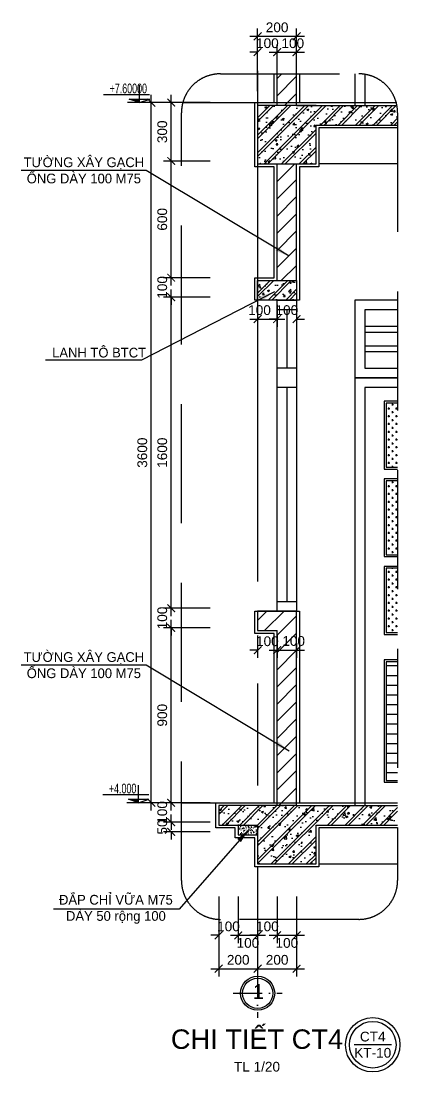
# Model space of a CAD drawing. Header units: inches. Extents: x 452443 to 881249, y 975131 to 1198310.
# Drawn here: x 710625 to 712572, y 1059712 to 1065117 of the extents above; entities that cross this region are included whole.
import ezdxf
from ezdxf.enums import TextEntityAlignment as Align

# ---------------------------------------------------------------- set-up
doc = ezdxf.new("R2010")
doc.units = ezdxf.units.IN
doc.header["$LTSCALE"] = 3.5
doc.header["$MEASUREMENT"] = 0
for name, pattern in [('ACAD_ISO10W100', [18, 12, -3, 0, -3]), ('CENTER', [2, 1.25, -0.25, 0.25, -0.25]), ('HIDDEN', [0.375, 0.25, -0.125])]:
    doc.linetypes.add(name, pattern=pattern)
for name, color, linetype in [('CUA', 4, 'Continuous'), ('DOOR-84', 84, 'Continuous'), ('GHICHU', 40, 'Continuous'), ('HA', 8, 'Continuous'), ('hatch', 4, 'Continuous'), ('Mui ten', 9, 'Continuous'), ('Netcat', 5, 'Continuous'), ('Netthay_126', 126, 'Continuous'), ('NOI THAT', 42, 'Continuous'), ('phong', 2, 'Continuous'), ('text', 3, 'Continuous'), ('thuocdo', 3, 'Continuous'), ('Truc', 252, 'Continuous'), ('VISIONABLE-LINE126', 126, 'Continuous')]:
    doc.layers.add(name, color=color, linetype=linetype)
doc.styles.add('chu 1', font='VHELVEN0.TTF')
doc.styles.add('KICHTHUOC', font='VHELVCN0.TTF')
doc.styles.get("Standard").update_dxf_attribs({"font": 'times.ttf'})
doc.styles.add('STYLE5', font='VAVON_.TTF')
doc.dimstyles.new('MUITEN', dxfattribs={"dimtxt": 250, "dimasz": 150, "dimexe": 1.25, "dimexo": 1.5, "dimgap": 1.5, "dimtad": 1, "dimdec": 0, "dimlfac": 2, "dimrnd": 1.38778e-17, "dimtxsty": 'Standard', "dimcen": 1, "dimclrd": 8, "dimclre": 8, "dimclrt": 7, "dimaunit": 1, "dimazin": 0, "dimtfac": 1, "dimtdec": 0, "dimtmove": 0, "dimatfit": 3, "dimfxl": 1, "dimarcsym": 0})
doc.dimstyles.new('TL20...', dxfattribs={"dimscale": 20, "dimtxt": 2.5, "dimasz": 2, "dimexe": 2, "dimexo": 2, "dimgap": 1, "dimtad": 1, "dimdec": 0, "dimzin": 0, "dimdsep": 46, "dimtxsty": 'chu 1', "dimblk": 'ARCHTICK', "dimcen": 2, "dimdle": 2, "dimclrd": 256, "dimclre": 256, "dimclrt": 256, "dimadec": 1, "dimazin": 0, "dimtfac": 1, "dimtdec": 0, "dimtix": 1, "dimtofl": 0, "dimtmove": 0, "dimatfit": 3, "dimldrblk": 'ARCHTICK', "dimfxl": 10, "dimfxlon": 1, "dimtolj": 1, "dimtzin": 0, "dimlwd": -1, "dimarcsym": 0})

# ---------------------------------------------------------------- blocks, each defined once
blk = doc.blocks.new('CD')
at = {"ltscale": 50}
blk.add_hatch(color=256, dxfattribs=at).paths.add_polyline_path([(0, 69), (0, 0), (197, 69)])
for p, q in [((0, 0), (0, 335)), ((-227, 0), (227, 0)), ((0, 0), (-197, 69)), ((197, 69), (-197, 69)), ((-196, 152), (688, 152)), ((0, 0), (197, 69))]:
    blk.add_line(p, q, dxfattribs=at)
at = {"layer": 'text', "style": 'KICHTHUOC', "width": 0.8}
blk.add_attdef('%%P0.000', (17, 179), '', height=150, dxfattribs=at)
blk = doc.blocks.new('truc tron')
at = {"layer": 'DOOR-84', "linetype": 'ACAD_ISO10W100', "ltscale": 20}
for p, q in [((0, -710), (0, 710)), ((710, 0), (-710, 0))]:
    blk.add_line(p, q, dxfattribs=at)
at = {"layer": 'DOOR-84', "linetype": 'Continuous'}
blk.add_circle((0, 0), 492, dxfattribs=at)
at = {"layer": 'NOI THAT', "linetype": 'Continuous'}
blk.add_circle((0, 0), 437, dxfattribs=at)
blk = doc.blocks.new('_ArchTick')
at = {"color": 0, "linetype": 'ByBlock', "const_width": 0.15}
blk.add_lwpolyline([(-0.5, -0.5), (0.5, 0.5)], dxfattribs=at)
blk = doc.blocks.new('*D2794')
at = {"layer": 'DEFPOINTS', "color": 0}
for p in [(711641.1, 1060996.7), (711741.1, 1060996.7), (711741.1, 1060414.7)]:
    blk.add_point(p, dxfattribs=at)
at = {"layer": 'thuocdo', "lineweight": -2}
for p, q in [((711641.1, 1060614.7), (711641.1, 1060374.7)), ((711741.1, 1060614.7), (711741.1, 1060374.7))]:
    blk.add_line(p, q, dxfattribs=at)
at = {"layer": 'thuocdo'}
for p, q in [((711641.1, 1060414.7), (711601.1, 1060414.7)), ((711741.1, 1060414.7), (711781.1, 1060414.7))]:
    blk.add_line(p, q, dxfattribs=at)
at = {"layer": 'thuocdo', "xscale": 40, "yscale": 40, "zscale": 40}
blk.add_blockref('_ArchTick', (711641.1, 1060414.7), dxfattribs=at)
at = {"layer": 'thuocdo', "xscale": 40, "yscale": 40, "zscale": 40, "rotation": 180}
blk.add_blockref('_ArchTick', (711741.1, 1060414.7), dxfattribs=at)
at = {"layer": 'thuocdo', "insert": (711691.1, 1060460.4), "char_height": 50, "attachment_point": 5, "style": 'chu 1'}
blk.add_mtext('\\A1;100', dxfattribs=at)
blk = doc.blocks.new('*D2795')
at = {"layer": 'DEFPOINTS', "color": 0}
for p in [(711741.1, 1060996.7), (711841.1, 1060905.9), (711841.1, 1060414.7)]:
    blk.add_point(p, dxfattribs=at)
at = {"layer": 'thuocdo', "lineweight": -2}
for p, q in [((711741.1, 1060614.7), (711741.1, 1060374.7)), ((711841.1, 1060614.7), (711841.1, 1060374.7))]:
    blk.add_line(p, q, dxfattribs=at)
at = {"layer": 'thuocdo'}
blk.add_line((711701.1, 1060414.7), (711881.1, 1060414.7), dxfattribs=at)
at = {"layer": 'thuocdo', "xscale": 40, "yscale": 40, "zscale": 40, "rotation": 180}
blk.add_blockref('_ArchTick', (711741.1, 1060414.7), dxfattribs=at)
at = {"layer": 'thuocdo', "xscale": 40, "yscale": 40, "zscale": 40}
blk.add_blockref('_ArchTick', (711841.1, 1060414.7), dxfattribs=at)
at = {"layer": 'thuocdo', "insert": (711791.1, 1060375.3), "char_height": 50, "attachment_point": 5, "style": 'chu 1'}
blk.add_mtext('\\A1;100', dxfattribs=at)
blk = doc.blocks.new('*D2796')
at = {"layer": 'DEFPOINTS', "color": 0}
for p in [(711941.1, 1061096.7), (711841.1, 1060905.9), (711941.1, 1060414.7)]:
    blk.add_point(p, dxfattribs=at)
at = {"layer": 'thuocdo', "lineweight": -2}
for p, q in [((711841.1, 1060614.7), (711841.1, 1060374.7)), ((711941.1, 1060614.7), (711941.1, 1060374.7))]:
    blk.add_line(p, q, dxfattribs=at)
at = {"layer": 'thuocdo'}
for p, q in [((711841.1, 1060414.7), (711801.1, 1060414.7)), ((711941.1, 1060414.7), (711981.1, 1060414.7))]:
    blk.add_line(p, q, dxfattribs=at)
at = {"layer": 'thuocdo', "xscale": 40, "yscale": 40, "zscale": 40}
blk.add_blockref('_ArchTick', (711841.1, 1060414.7), dxfattribs=at)
at = {"layer": 'thuocdo', "xscale": 40, "yscale": 40, "zscale": 40, "rotation": 180}
blk.add_blockref('_ArchTick', (711941.1, 1060414.7), dxfattribs=at)
at = {"layer": 'thuocdo', "insert": (711891.1, 1060460.4), "char_height": 50, "attachment_point": 5, "style": 'chu 1'}
blk.add_mtext('\\A1;100', dxfattribs=at)
blk = doc.blocks.new('*D2797')
at = {"layer": 'DEFPOINTS', "color": 0}
for p in [(711941.1, 1061096.7), (712041.1, 1061096.7), (712041.1, 1060414.7)]:
    blk.add_point(p, dxfattribs=at)
at = {"layer": 'thuocdo', "lineweight": -2}
for p, q in [((711941.1, 1060614.7), (711941.1, 1060374.7)), ((712041.1, 1060614.7), (712041.1, 1060374.7))]:
    blk.add_line(p, q, dxfattribs=at)
at = {"layer": 'thuocdo'}
blk.add_line((711901.1, 1060414.7), (712081.1, 1060414.7), dxfattribs=at)
at = {"layer": 'thuocdo', "xscale": 40, "yscale": 40, "zscale": 40, "rotation": 180}
blk.add_blockref('_ArchTick', (711941.1, 1060414.7), dxfattribs=at)
at = {"layer": 'thuocdo', "xscale": 40, "yscale": 40, "zscale": 40}
blk.add_blockref('_ArchTick', (712041.1, 1060414.7), dxfattribs=at)
at = {"layer": 'thuocdo', "insert": (711991.1, 1060375.3), "char_height": 50, "attachment_point": 5, "style": 'chu 1'}
blk.add_mtext('\\A1;100', dxfattribs=at)
blk = doc.blocks.new('*D2798')
at = {"layer": 'DEFPOINTS', "color": 0}
for p in [(711641.1, 1060580.9), (711841.1, 1060580.9), (711841.1, 1060242.8)]:
    blk.add_point(p, dxfattribs=at)
at = {"layer": 'thuocdo', "lineweight": -2}
for p, q in [((711641.1, 1060442.8), (711641.1, 1060202.8)), ((711841.1, 1060442.8), (711841.1, 1060202.8))]:
    blk.add_line(p, q, dxfattribs=at)
at = {"layer": 'thuocdo'}
blk.add_line((711601.1, 1060242.8), (711881.1, 1060242.8), dxfattribs=at)
at = {"layer": 'thuocdo', "xscale": 40, "yscale": 40, "zscale": 40, "rotation": 180}
blk.add_blockref('_ArchTick', (711641.1, 1060242.8), dxfattribs=at)
at = {"layer": 'thuocdo', "xscale": 40, "yscale": 40, "zscale": 40}
blk.add_blockref('_ArchTick', (711841.1, 1060242.8), dxfattribs=at)
at = {"layer": 'thuocdo', "insert": (711741.1, 1060288.5), "char_height": 50, "attachment_point": 5, "style": 'chu 1'}
blk.add_mtext('\\A1;200', dxfattribs=at)
blk = doc.blocks.new('*D2799')
at = {"layer": 'DEFPOINTS', "color": 0}
for p in [(711841.1, 1060580.9), (712041.1, 1060569.7), (712041.1, 1060242.8)]:
    blk.add_point(p, dxfattribs=at)
at = {"layer": 'thuocdo', "lineweight": -2}
for p, q in [((711841.1, 1060442.8), (711841.1, 1060202.8)), ((712041.1, 1060442.8), (712041.1, 1060202.8))]:
    blk.add_line(p, q, dxfattribs=at)
at = {"layer": 'thuocdo'}
blk.add_line((711801.1, 1060242.8), (712081.1, 1060242.8), dxfattribs=at)
at = {"layer": 'thuocdo', "xscale": 40, "yscale": 40, "zscale": 40, "rotation": 180}
blk.add_blockref('_ArchTick', (711841.1, 1060242.8), dxfattribs=at)
at = {"layer": 'thuocdo', "xscale": 40, "yscale": 40, "zscale": 40}
blk.add_blockref('_ArchTick', (712041.1, 1060242.8), dxfattribs=at)
at = {"layer": 'thuocdo', "insert": (711941.1, 1060288.5), "char_height": 50, "attachment_point": 5, "style": 'chu 1'}
blk.add_mtext('\\A1;200', dxfattribs=at)
blk = doc.blocks.new('*D2800')
at = {"layer": 'DEFPOINTS', "color": 0}
for p in [(711396.7, 1060996.7), (711809.8, 1060996.7), (711809.8, 1060946.7)]:
    blk.add_point(p, dxfattribs=at)
at = {"layer": 'thuocdo', "lineweight": -2}
for p, q in [((711596.7, 1060996.7), (711356.7, 1060996.7)), ((711596.7, 1060946.7), (711356.7, 1060946.7))]:
    blk.add_line(p, q, dxfattribs=at)
at = {"layer": 'thuocdo'}
for p, q in [((711396.7, 1060996.7), (711396.7, 1061036.7)), ((711396.7, 1060946.7), (711396.7, 1060906.7))]:
    blk.add_line(p, q, dxfattribs=at)
at = {"layer": 'thuocdo', "xscale": 40, "yscale": 40, "zscale": 40}
for p, rotation in [((711396.7, 1060996.7), 270), ((711396.7, 1060946.7), 90)]:
    blk.add_blockref('_ArchTick', p, dxfattribs=dict(at, rotation=rotation))
at = {"layer": 'thuocdo', "insert": (711351, 1060971.7), "char_height": 50, "attachment_point": 5, "rotation": 90, "style": 'chu 1'}
blk.add_mtext('\\A1;50', dxfattribs=at)
blk = doc.blocks.new('*D2801')
at = {"layer": 'DEFPOINTS', "color": 0}
for p in [(711396.7, 1061096.7), (711641.1, 1061096.7), (711809.8, 1060996.7)]:
    blk.add_point(p, dxfattribs=at)
at = {"layer": 'thuocdo', "lineweight": -2}
for p, q in [((711596.7, 1061096.7), (711356.7, 1061096.7)), ((711596.7, 1060996.7), (711356.7, 1060996.7))]:
    blk.add_line(p, q, dxfattribs=at)
at = {"layer": 'thuocdo'}
for p, q in [((711396.7, 1061096.7), (711396.7, 1061136.7)), ((711396.7, 1060996.7), (711396.7, 1060956.7))]:
    blk.add_line(p, q, dxfattribs=at)
at = {"layer": 'thuocdo', "xscale": 40, "yscale": 40, "zscale": 40}
for p, rotation in [((711396.7, 1061096.7), 270), ((711396.7, 1060996.7), 90)]:
    blk.add_blockref('_ArchTick', p, dxfattribs=dict(at, rotation=rotation))
at = {"layer": 'thuocdo', "insert": (711351, 1061046.7), "char_height": 50, "attachment_point": 5, "rotation": 90, "style": 'chu 1'}
blk.add_mtext('\\A1;100', dxfattribs=at)
blk = doc.blocks.new('*D2802')
at = {"layer": 'DEFPOINTS', "color": 0}
for p in [(711396.7, 1061996.5), (711855.4, 1061996.5), (711641.1, 1061096.7)]:
    blk.add_point(p, dxfattribs=at)
at = {"layer": 'thuocdo'}
blk.add_line((711396.7, 1061056.7), (711396.7, 1062036.5), dxfattribs=at)
at = {"layer": 'thuocdo', "lineweight": -2}
for p, q in [((711596.7, 1061996.5), (711356.7, 1061996.5)), ((711596.7, 1061096.7), (711356.7, 1061096.7))]:
    blk.add_line(p, q, dxfattribs=at)
at = {"layer": 'thuocdo', "xscale": 40, "yscale": 40, "zscale": 40}
for p, rotation in [((711396.7, 1061996.5), 90), ((711396.7, 1061096.7), 270)]:
    blk.add_blockref('_ArchTick', p, dxfattribs=dict(at, rotation=rotation))
at = {"layer": 'thuocdo', "insert": (711351, 1061546.6), "char_height": 50, "attachment_point": 5, "rotation": 90, "style": 'chu 1'}
blk.add_mtext('\\A1;900', dxfattribs=at)
blk = doc.blocks.new('*D2803')
at = {"layer": 'DEFPOINTS', "color": 0}
for p in [(711396.7, 1062096.5), (711855.4, 1062096.5), (711855.4, 1061996.5)]:
    blk.add_point(p, dxfattribs=at)
at = {"layer": 'thuocdo'}
for p, q in [((711396.7, 1062096.5), (711396.7, 1062136.5)), ((711396.7, 1061996.5), (711396.7, 1061956.5))]:
    blk.add_line(p, q, dxfattribs=at)
at = {"layer": 'thuocdo', "lineweight": -2}
for p, q in [((711596.7, 1062096.5), (711356.7, 1062096.5)), ((711596.7, 1061996.5), (711356.7, 1061996.5))]:
    blk.add_line(p, q, dxfattribs=at)
at = {"layer": 'thuocdo', "xscale": 40, "yscale": 40, "zscale": 40}
for p, rotation in [((711396.7, 1062096.5), 270), ((711396.7, 1061996.5), 90)]:
    blk.add_blockref('_ArchTick', p, dxfattribs=dict(at, rotation=rotation))
at = {"layer": 'thuocdo', "insert": (711351, 1062046.5), "char_height": 50, "attachment_point": 5, "rotation": 90, "style": 'chu 1'}
blk.add_mtext('\\A1;100', dxfattribs=at)
blk = doc.blocks.new('*D2804')
at = {"layer": 'DEFPOINTS', "color": 0}
for p in [(711396.7, 1063696.7), (711870.2, 1063696.7), (711855.4, 1062096.5)]:
    blk.add_point(p, dxfattribs=at)
at = {"layer": 'thuocdo', "lineweight": -2}
for p, q in [((711596.7, 1063696.7), (711356.7, 1063696.7)), ((711596.7, 1062096.5), (711356.7, 1062096.5))]:
    blk.add_line(p, q, dxfattribs=at)
at = {"layer": 'thuocdo'}
blk.add_line((711396.7, 1062056.5), (711396.7, 1063736.7), dxfattribs=at)
at = {"layer": 'thuocdo', "xscale": 40, "yscale": 40, "zscale": 40}
for p, rotation in [((711396.7, 1063696.7), 90), ((711396.7, 1062096.5), 270)]:
    blk.add_blockref('_ArchTick', p, dxfattribs=dict(at, rotation=rotation))
at = {"layer": 'thuocdo', "insert": (711351, 1062896.6), "char_height": 50, "attachment_point": 5, "rotation": 90, "style": 'chu 1'}
blk.add_mtext('\\A1;1600', dxfattribs=at)
blk = doc.blocks.new('*D2805')
at = {"layer": 'DEFPOINTS', "color": 0}
for p in [(711396.7, 1063796.7), (711886.3, 1063796.7), (711870.2, 1063696.7)]:
    blk.add_point(p, dxfattribs=at)
at = {"layer": 'thuocdo', "lineweight": -2}
for p, q in [((711596.7, 1063796.7), (711356.7, 1063796.7)), ((711596.7, 1063696.7), (711356.7, 1063696.7))]:
    blk.add_line(p, q, dxfattribs=at)
at = {"layer": 'thuocdo'}
for p, q in [((711396.7, 1063796.7), (711396.7, 1063836.7)), ((711396.7, 1063696.7), (711396.7, 1063656.7))]:
    blk.add_line(p, q, dxfattribs=at)
at = {"layer": 'thuocdo', "xscale": 40, "yscale": 40, "zscale": 40}
for p, rotation in [((711396.7, 1063796.7), 270), ((711396.7, 1063696.7), 90)]:
    blk.add_blockref('_ArchTick', p, dxfattribs=dict(at, rotation=rotation))
at = {"layer": 'thuocdo', "insert": (711351, 1063746.7), "char_height": 50, "attachment_point": 5, "rotation": 90, "style": 'chu 1'}
blk.add_mtext('\\A1;100', dxfattribs=at)
blk = doc.blocks.new('*D2806')
at = {"layer": 'DEFPOINTS', "color": 0}
for p in [(711396.7, 1064396.7), (711870.5, 1064396.7), (711886.3, 1063796.7)]:
    blk.add_point(p, dxfattribs=at)
at = {"layer": 'thuocdo', "lineweight": -2}
for p, q in [((711596.7, 1064396.7), (711356.7, 1064396.7)), ((711596.7, 1063796.7), (711356.7, 1063796.7))]:
    blk.add_line(p, q, dxfattribs=at)
at = {"layer": 'thuocdo'}
blk.add_line((711396.7, 1063756.7), (711396.7, 1064436.7), dxfattribs=at)
at = {"layer": 'thuocdo', "xscale": 40, "yscale": 40, "zscale": 40}
for p, rotation in [((711396.7, 1064396.7), 90), ((711396.7, 1063796.7), 270)]:
    blk.add_blockref('_ArchTick', p, dxfattribs=dict(at, rotation=rotation))
at = {"layer": 'thuocdo', "insert": (711351, 1064096.7), "char_height": 50, "attachment_point": 5, "rotation": 90, "style": 'chu 1'}
blk.add_mtext('\\A1;600', dxfattribs=at)
blk = doc.blocks.new('*D2807')
at = {"layer": 'DEFPOINTS', "color": 0}
for p in [(711396.7, 1064696.7), (711716, 1064696.7), (711870.5, 1064396.7)]:
    blk.add_point(p, dxfattribs=at)
at = {"layer": 'thuocdo'}
blk.add_line((711396.7, 1064356.7), (711396.7, 1064736.7), dxfattribs=at)
at = {"layer": 'thuocdo', "lineweight": -2}
for p, q in [((711596.7, 1064696.7), (711356.7, 1064696.7)), ((711596.7, 1064396.7), (711356.7, 1064396.7))]:
    blk.add_line(p, q, dxfattribs=at)
at = {"layer": 'thuocdo', "xscale": 40, "yscale": 40, "zscale": 40}
for p, rotation in [((711396.7, 1064696.7), 90), ((711396.7, 1064396.7), 270)]:
    blk.add_blockref('_ArchTick', p, dxfattribs=dict(at, rotation=rotation))
at = {"layer": 'thuocdo', "insert": (711351, 1064546.7), "char_height": 50, "attachment_point": 5, "rotation": 90, "style": 'chu 1'}
blk.add_mtext('\\A1;300', dxfattribs=at)
blk = doc.blocks.new('*D2808')
at = {"layer": 'DEFPOINTS', "color": 0}
for p in [(711941.1, 1064956.4), (711841.1, 1064696.7), (711941.1, 1064696.7)]:
    blk.add_point(p, dxfattribs=at)
at = {"layer": 'thuocdo', "lineweight": -2}
for p, q in [((711841.1, 1064756.4), (711841.1, 1064996.4)), ((711941.1, 1064756.4), (711941.1, 1064996.4))]:
    blk.add_line(p, q, dxfattribs=at)
at = {"layer": 'thuocdo'}
for p, q in [((711841.1, 1064956.4), (711801.1, 1064956.4)), ((711941.1, 1064956.4), (711981.1, 1064956.4))]:
    blk.add_line(p, q, dxfattribs=at)
at = {"layer": 'thuocdo', "xscale": 40, "yscale": 40, "zscale": 40}
blk.add_blockref('_ArchTick', (711841.1, 1064956.4), dxfattribs=at)
at = {"layer": 'thuocdo', "xscale": 40, "yscale": 40, "zscale": 40, "rotation": 180}
blk.add_blockref('_ArchTick', (711941.1, 1064956.4), dxfattribs=at)
at = {"layer": 'thuocdo', "insert": (711891.1, 1065002.1), "char_height": 50, "attachment_point": 5, "style": 'chu 1'}
blk.add_mtext('\\A1;100', dxfattribs=at)
blk = doc.blocks.new('*D2809')
at = {"layer": 'DEFPOINTS', "color": 0}
for p in [(712041.1, 1064956.4), (712041.1, 1064785.8), (711941.1, 1064696.7)]:
    blk.add_point(p, dxfattribs=at)
at = {"layer": 'thuocdo', "lineweight": -2}
for p, q in [((711941.1, 1064756.4), (711941.1, 1064996.4)), ((712041.1, 1064825.8), (712041.1, 1064996.4))]:
    blk.add_line(p, q, dxfattribs=at)
at = {"layer": 'thuocdo'}
blk.add_line((711901.1, 1064956.4), (712081.1, 1064956.4), dxfattribs=at)
at = {"layer": 'thuocdo', "xscale": 40, "yscale": 40, "zscale": 40, "rotation": 180}
blk.add_blockref('_ArchTick', (711941.1, 1064956.4), dxfattribs=at)
at = {"layer": 'thuocdo', "xscale": 40, "yscale": 40, "zscale": 40}
blk.add_blockref('_ArchTick', (712041.1, 1064956.4), dxfattribs=at)
at = {"layer": 'thuocdo', "insert": (712021.7, 1065002.1), "char_height": 50, "attachment_point": 5, "style": 'chu 1'}
blk.add_mtext('\\A1;100', dxfattribs=at)
blk = doc.blocks.new('*D2810')
at = {"layer": 'DEFPOINTS', "color": 0}
for p in [(711841.1, 1063696.7), (711941.1, 1063696.7), (711941.1, 1063583.9)]:
    blk.add_point(p, dxfattribs=at)
at = {"layer": 'thuocdo', "lineweight": -2}
for p, q in [((711841.1, 1063656.7), (711841.1, 1063543.9)), ((711941.1, 1063656.7), (711941.1, 1063543.9))]:
    blk.add_line(p, q, dxfattribs=at)
at = {"layer": 'thuocdo'}
blk.add_line((711801.1, 1063583.9), (711981.1, 1063583.9), dxfattribs=at)
at = {"layer": 'thuocdo', "xscale": 40, "yscale": 40, "zscale": 40, "rotation": 180}
blk.add_blockref('_ArchTick', (711841.1, 1063583.9), dxfattribs=at)
at = {"layer": 'thuocdo', "xscale": 40, "yscale": 40, "zscale": 40}
blk.add_blockref('_ArchTick', (711941.1, 1063583.9), dxfattribs=at)
at = {"layer": 'thuocdo', "insert": (711850.7, 1063629.6), "char_height": 50, "attachment_point": 5, "style": 'chu 1'}
blk.add_mtext('\\A1;100', dxfattribs=at)
blk = doc.blocks.new('*D2811')
at = {"layer": 'DEFPOINTS', "color": 0}
for p in [(711941.1, 1063696.7), (712041.1, 1063696.7), (712041.1, 1063583.9)]:
    blk.add_point(p, dxfattribs=at)
at = {"layer": 'thuocdo', "lineweight": -2}
for p, q in [((711941.1, 1063656.7), (711941.1, 1063543.9)), ((712041.1, 1063656.7), (712041.1, 1063543.9))]:
    blk.add_line(p, q, dxfattribs=at)
at = {"layer": 'thuocdo'}
for p, q in [((711941.1, 1063583.9), (711901.1, 1063583.9)), ((712041.1, 1063583.9), (712081.1, 1063583.9))]:
    blk.add_line(p, q, dxfattribs=at)
at = {"layer": 'thuocdo', "xscale": 40, "yscale": 40, "zscale": 40}
blk.add_blockref('_ArchTick', (711941.1, 1063583.9), dxfattribs=at)
at = {"layer": 'thuocdo', "xscale": 40, "yscale": 40, "zscale": 40, "rotation": 180}
blk.add_blockref('_ArchTick', (712041.1, 1063583.9), dxfattribs=at)
at = {"layer": 'thuocdo', "insert": (711991.1, 1063629.6), "char_height": 50, "attachment_point": 5, "style": 'chu 1'}
blk.add_mtext('\\A1;100', dxfattribs=at)
blk = doc.blocks.new('*D2812')
at = {"layer": 'DEFPOINTS', "color": 0}
for p in [(711841.1, 1061996.5), (711941.1, 1061996.5), (711941.1, 1061881)]:
    blk.add_point(p, dxfattribs=at)
at = {"layer": 'thuocdo', "lineweight": -2}
for p, q in [((711841.1, 1061956.5), (711841.1, 1061841)), ((711941.1, 1061956.5), (711941.1, 1061841))]:
    blk.add_line(p, q, dxfattribs=at)
at = {"layer": 'thuocdo'}
for p, q in [((711841.1, 1061881), (711801.1, 1061881)), ((711941.1, 1061881), (711981.1, 1061881))]:
    blk.add_line(p, q, dxfattribs=at)
at = {"layer": 'thuocdo', "xscale": 40, "yscale": 40, "zscale": 40}
blk.add_blockref('_ArchTick', (711841.1, 1061881), dxfattribs=at)
at = {"layer": 'thuocdo', "xscale": 40, "yscale": 40, "zscale": 40, "rotation": 180}
blk.add_blockref('_ArchTick', (711941.1, 1061881), dxfattribs=at)
at = {"layer": 'thuocdo', "insert": (711891.1, 1061926.7), "char_height": 50, "attachment_point": 5, "style": 'chu 1'}
blk.add_mtext('\\A1;100', dxfattribs=at)
blk = doc.blocks.new('*D2813')
at = {"layer": 'DEFPOINTS', "color": 0}
for p in [(711941.1, 1061996.5), (712041.1, 1061957.6), (712041.1, 1061881)]:
    blk.add_point(p, dxfattribs=at)
at = {"layer": 'thuocdo', "lineweight": -2}
for p, q in [((711941.1, 1061956.5), (711941.1, 1061841)), ((712041.1, 1061917.6), (712041.1, 1061841))]:
    blk.add_line(p, q, dxfattribs=at)
at = {"layer": 'thuocdo'}
blk.add_line((711901.1, 1061881), (712081.1, 1061881), dxfattribs=at)
at = {"layer": 'thuocdo', "xscale": 40, "yscale": 40, "zscale": 40, "rotation": 180}
blk.add_blockref('_ArchTick', (711941.1, 1061881), dxfattribs=at)
at = {"layer": 'thuocdo', "xscale": 40, "yscale": 40, "zscale": 40}
blk.add_blockref('_ArchTick', (712041.1, 1061881), dxfattribs=at)
at = {"layer": 'thuocdo', "insert": (712026, 1061928), "char_height": 50, "attachment_point": 5, "style": 'chu 1'}
blk.add_mtext('\\A1;100', dxfattribs=at)
blk = doc.blocks.new('*D2814')
at = {"layer": 'DEFPOINTS', "color": 0}
for p in [(711294.2, 1064696.7), (711661.4, 1064696.7), (711564.7, 1061096.7)]:
    blk.add_point(p, dxfattribs=at)
at = {"layer": 'thuocdo'}
blk.add_line((711294.2, 1061056.7), (711294.2, 1064736.7), dxfattribs=at)
at = {"layer": 'thuocdo', "lineweight": -2}
for p, q in [((711494.2, 1064696.7), (711254.2, 1064696.7)), ((711494.2, 1061096.7), (711254.2, 1061096.7))]:
    blk.add_line(p, q, dxfattribs=at)
at = {"layer": 'thuocdo', "xscale": 40, "yscale": 40, "zscale": 40}
for p, rotation in [((711294.2, 1064696.7), 90), ((711294.2, 1061096.7), 270)]:
    blk.add_blockref('_ArchTick', p, dxfattribs=dict(at, rotation=rotation))
at = {"layer": 'thuocdo', "insert": (711248.5, 1062896.7), "char_height": 50, "attachment_point": 5, "rotation": 90, "style": 'chu 1'}
blk.add_mtext('\\A1;3600', dxfattribs=at)
blk = doc.blocks.new('*D2815')
at = {"layer": 'DEFPOINTS', "color": 0}
for p in [(712041.1, 1065038.1), (711841.1, 1064893.8), (712041.1, 1064893.8)]:
    blk.add_point(p, dxfattribs=at)
at = {"layer": 'thuocdo', "lineweight": -2}
for p, q in [((711841.1, 1064933.8), (711841.1, 1065078.1)), ((712041.1, 1064933.8), (712041.1, 1065078.1))]:
    blk.add_line(p, q, dxfattribs=at)
at = {"layer": 'thuocdo'}
blk.add_line((711801.1, 1065038.1), (712081.1, 1065038.1), dxfattribs=at)
at = {"layer": 'thuocdo', "xscale": 40, "yscale": 40, "zscale": 40, "rotation": 180}
blk.add_blockref('_ArchTick', (711841.1, 1065038.1), dxfattribs=at)
at = {"layer": 'thuocdo', "xscale": 40, "yscale": 40, "zscale": 40}
blk.add_blockref('_ArchTick', (712041.1, 1065038.1), dxfattribs=at)
at = {"layer": 'thuocdo', "insert": (711941.1, 1065083.8), "char_height": 50, "attachment_point": 5, "style": 'chu 1'}
blk.add_mtext('\\A1;200', dxfattribs=at)

msp = doc.modelspace()

# ---------------------------------------------------------------- hatches: boundary and pattern name
at = {"layer": 'CUA'}
h = msp.add_hatch(dxfattribs=at)
h.set_pattern_fill('ANSI31', color=256, scale=400, angle=315, style=0)
h.set_pattern_definition([(0, (712491.13, 1061201.664), (2e-14, 50), [])])
h.paths.add_polyline_path([(712560.3, 1061211.7), (712560.3, 1061820.8), (712501.1, 1061820.8), (712501.1, 1061211.7)])
at = {"layer": 'hatch'}
h = msp.add_hatch(dxfattribs=at)
h.set_pattern_fill('ANSI31', color=256, scale=500)
h.set_pattern_definition([(45, (700652.976, 928816.73), (-44.194174, 44.194174), [])])
h.paths.add_polyline_path([(712041.1, 1064844.9), (711941.1, 1064844.9), (711941.1, 1064681.7), (712041.1, 1064681.7)])
h.paths.add_polyline_path([(712041.1, 1064381.7), (711941.1, 1064381.7), (711941.1, 1063781.7), (712041.1, 1063781.7)])
h = msp.add_hatch(dxfattribs=at)
h.set_pattern_fill('BT-01', color=256, scale=15, pattern_type=2)
h.set_pattern_definition([(50, (700652.98, 928816.73), (107.58903, -9.41282), [11.25, -123.75]), (355, (700652.98, 928816.73), (-20.8127, 112.82882), [9, -99]), (100.4514, (700661.94, 928815.94), (86.77641, 103.41593), [9.56103, -105.17132]), (46.1842, (700652.98, 928846.73), (160.08616, -24.82785), [16.875, -185.625]), (96.6356, (700666.32, 928844.66), (140.1994, 146.11768), [14.34154, -157.75695]), (351.1842, (700652.98, 928846.73), (140.1993, 146.1178), [13.5, -148.5]), (21, (700667.98, 928839.23), (89.53606, -60.392834), [11.25, -123.75]), (326, (700667.98, 928839.23), (36.4973, 108.77251), [9, -99]), (71.4514, (700675.44, 928834.2), (126.033394, 48.379575), [9.56103, -105.17132]), (37.5, (700652.976, 928816.728), (1.823978, 49.934078), [0, -97.8, 0, -100.5, 0, -99.375]), (7.5, (700652.976, 928816.73), (39.46043, 59.161757), [0, -57.3, 0, -95.55, 0, -37.875]), (327.5, (700619.526, 928816.728), (80.073365, -3.383231), [0, -37.5, 0, -117, 0, -155.25]), (317.5, (700604.526, 928816.73), (87.477925, 15.015747), [0, -48.75, 0, -77.7, 0, -110.25]), (45, (700652.976, 928816.73), (-45.078057, 45.078057), []), (45, (700652.976, 928835.1), (-45.078057, 45.078057), [])])
edge = h.paths.add_edge_path()
edge.add_line((712141.1, 1064581.7), (712560.3, 1064581.7))
edge.add_line((712560.3, 1064581.7), (712560.3, 1064644.9))
edge.add_arc((712360.3, 1064644.9), 200, 360, 370.6038)
edge.add_line((712556.9, 1064681.7), (712341.1, 1064681.7))
edge.add_line((712341.1, 1064681.7), (712041.1, 1064681.7))
edge.add_line((712041.1, 1064681.7), (711841.1, 1064681.7))
edge.add_line((711841.1, 1064681.7), (711841.1, 1064381.7))
edge.add_line((711841.1, 1064381.7), (712141.1, 1064381.7))
edge.add_line((712141.1, 1064381.7), (712141.1, 1064581.7))
h.paths.add_polyline_path([(712041.1, 1063781.7), (711841.1, 1063781.7), (711841.1, 1063681.7), (712041.1, 1063681.7)])
h = msp.add_hatch(dxfattribs=at)
h.set_pattern_fill('CROSS', color=256, scale=80, style=0)
h.set_pattern_definition([(0, (733949.796, 1047404.41), (20, 20), [10, -30]), (90, (733954.796, 1047399.41), (-20, 20), [10, -30])])
h.paths.add_polyline_path([(712560.3, 1062822.1), (712560.3, 1063152.1), (712501.1, 1063152.1), (712501.1, 1062822.1)])
h.paths.add_polyline_path([(712560.3, 1062372.1), (712560.3, 1062752.1), (712501.1, 1062752.1), (712501.1, 1062372.1)])
h.paths.add_polyline_path([(712560.3, 1061972.1), (712560.3, 1062302.1), (712501.1, 1062302.1), (712501.1, 1061972.1)])
h = msp.add_hatch(dxfattribs=at)
h.set_pattern_fill('ANSI31', color=256, scale=500)
h.set_pattern_definition([(45, (700652.976, 928516.73), (-44.194174, 44.194174), [])])
h.paths.add_polyline_path([(712041.1, 1062081.5), (711941.1, 1062081.5), (711841.1, 1062081.5), (711841.1, 1061981.5), (711941.1, 1061981.5), (711941.1, 1061081.7), (712041.1, 1061081.7)])
h = msp.add_hatch(dxfattribs=at)
h.set_pattern_fill('BT-01', color=256, scale=15, pattern_type=2)
h.set_pattern_definition([(50, (700652.98, 928516.73), (107.58903, -9.41282), [11.25, -123.75]), (355, (700652.98, 928516.73), (-20.8127, 112.82882), [9, -99]), (100.4514, (700661.94, 928515.94), (86.77641, 103.41593), [9.56103, -105.17132]), (46.1842, (700652.98, 928546.73), (160.08616, -24.82785), [16.875, -185.625]), (96.6356, (700666.32, 928544.66), (140.1994, 146.11768), [14.34154, -157.75695]), (351.1842, (700652.98, 928546.73), (140.1993, 146.1178), [13.5, -148.5]), (21, (700667.98, 928539.23), (89.53606, -60.392834), [11.25, -123.75]), (326, (700667.98, 928539.23), (36.4973, 108.77251), [9, -99]), (71.4514, (700675.44, 928534.2), (126.033394, 48.379575), [9.56103, -105.17132]), (37.5, (700652.976, 928516.728), (1.823978, 49.934078), [0, -97.8, 0, -100.5, 0, -99.375]), (7.5, (700652.976, 928516.73), (39.46043, 59.161757), [0, -57.3, 0, -95.55, 0, -37.875]), (327.5, (700619.526, 928516.728), (80.073365, -3.383231), [0, -37.5, 0, -117, 0, -155.25]), (317.5, (700604.526, 928516.73), (87.477925, 15.015747), [0, -48.75, 0, -77.7, 0, -110.25]), (45, (700652.976, 928516.73), (-45.078057, 45.078057), []), (45, (700652.976, 928535.1), (-45.078057, 45.078057), [])])
h.paths.add_polyline_path([(712141.1, 1060981.7), (712560.3, 1060981.7), (712560.3, 1061081.7), (712341.1, 1061081.7), (712041.1, 1061081.7), (711641.1, 1061081.7), (711641.1, 1060981.7), (711841.1, 1060981.7), (711841.1, 1060781.7), (712141.1, 1060781.7)])
h = msp.add_hatch(dxfattribs=at)
h.set_pattern_fill('AR-SAND', color=256, scale=10)
h.set_pattern_definition([(37.5, (700652.976, 928516.728), (-0.6299336, 19.2682377), [0, -15.2, 0, -17, 0, -16.25]), (7.5, (700652.976, 928516.728), (17.697767, 28.2214607), [0, -8.2, 0, -13.7, 0, -5.25]), (327.5, (700640.676, 928516.728), (31.1414186, 0.0565905), [0, -5, 0, -18, 0, -23.5]), (317.5, (700640.676, 928516.728), (30.061266, 8.7767556), [0, -2.5, 0, -11.8, 0, -13.5])])
h.paths.add_polyline_path([(711841.1, 1060981.7), (711741.1, 1060981.7), (711741.1, 1060931.7), (711841.1, 1060931.7)])

# ---------------------------------------------------------------- linework, layer by layer
at = {"linetype": 'HIDDEN', "ltscale": 700}
msp.add_lwpolyline([(711649.5, 1064844.9), (712360.3, 1064844.9, -0.414214), (712560.3, 1064644.9), (712560.3, 1060696.8, -0.414214), (712360.3, 1060496.8), (711649.5, 1060496.8, -0.414214), (711449.5, 1060696.8), (711449.5, 1064644.9, -0.414214)], format="xyb", close=True, dxfattribs=at)
for radius in [140, 120]:
    msp.add_circle((712432.5, 1059851.9), radius)
at = {"layer": 'CUA'}
for p, q in [((712391.1, 1063546.7), (712560.3, 1063546.7)), ((712391.1, 1063516.7), (712560.3, 1063516.7)), ((712391.1, 1063446.7), (712560.3, 1063446.7)), ((712391.1, 1063416.7), (712560.3, 1063416.7))]:
    msp.add_line(p, q, dxfattribs=at)
for points in [[(712341.1, 1064844.9), (712341.1, 1064681.7), (712556.9, 1064681.7)], [(712391.1, 1064842.5), (712391.1, 1064681.7), (712556.9, 1064681.7)], [(712560.3, 1063681.7), (712341.1, 1063681.7), (712341.1, 1063281.7), (712560.3, 1063281.7)], [(712560.3, 1063631.7), (712391.1, 1063631.7), (712391.1, 1063331.7), (712560.3, 1063331.7)], [(712560.3, 1063631.7), (712391.1, 1063631.7)], [(712560.3, 1063281.7), (712341.1, 1063281.7), (712341.1, 1061081.7), (712560.3, 1061081.7)], [(712560.3, 1063231.7), (712391.1, 1063231.7), (712391.1, 1061081.7), (712560.3, 1061081.7)], [(712560.3, 1063162.1), (712491.1, 1063162.1), (712491.1, 1062812.1), (712560.3, 1062812.1)], [(712560.3, 1062762.1), (712491.1, 1062762.1), (712491.1, 1062362.1), (712560.3, 1062362.1)], [(712560.3, 1062312.1), (712491.1, 1062312.1), (712491.1, 1061962.1), (712560.3, 1061962.1)], [(712560.3, 1061830.8), (712491.1, 1061830.8), (712491.1, 1061201.7), (712560.3, 1061201.7)]]:
    msp.add_lwpolyline(points, dxfattribs=at)
at = {"layer": 'DOOR-84'}
msp.add_lwpolyline([(712041.1, 1062081.5), (711941.1, 1062081.5), (711941.1, 1063681.7), (712041.1, 1063681.7)], close=True, dxfattribs=at)
for points in [[(712041.1, 1063681.7), (711941.1, 1063681.7)], [(712041.1, 1063631.7), (711941.1, 1063631.7)], [(711991.1, 1063631.7), (711991.1, 1063331.7)], [(712041.1, 1063331.7), (711941.1, 1063331.7)], [(712041.1, 1063231.7), (711941.1, 1063231.7)], [(711991.1, 1063231.7), (711991.1, 1062129.7)], [(712041.1, 1062129.7), (711941.1, 1062129.7)]]:
    msp.add_lwpolyline(points, dxfattribs=at)
at = {"layer": 'HA', "ltscale": 50}
for points in [[(712560.3, 1063152.1), (712501.1, 1063152.1), (712501.1, 1062822.1), (712560.3, 1062822.1)], [(712560.3, 1062752.1), (712501.1, 1062752.1), (712501.1, 1062372.1), (712560.3, 1062372.1)], [(712560.3, 1062302.1), (712501.1, 1062302.1), (712501.1, 1061972.1), (712560.3, 1061972.1)], [(712560.3, 1061820.8), (712501.1, 1061820.8), (712501.1, 1061211.7), (712560.3, 1061211.7)]]:
    msp.add_lwpolyline(points, dxfattribs=at)
at = {"layer": 'Mui ten'}
msp.add_line((712528.5, 1059851.9), (712336.4, 1059851.9), dxfattribs=at)
at = {"layer": 'Netcat'}
for p, q in [((712041.1, 1061081.7), (711641.1, 1061081.7)), ((711641.1, 1061081.7), (711641.1, 1060981.7)), ((711741.1, 1060981.7), (711741.1, 1060931.7)), ((711741.1, 1060931.7), (711841.1, 1060931.7))]:
    msp.add_line(p, q, dxfattribs=at)
for points in [[(711941.1, 1064681.7), (711941.1, 1064844.9)], [(712041.1, 1064681.7), (712041.1, 1064844.9)], [(712141.1, 1064681.7), (711841.1, 1064681.7), (711841.1, 1064381.7), (712141.1, 1064381.7), (712141.1, 1064581.7)], [(712041.1, 1064681.7), (712556.9, 1064681.7)], [(712141.1, 1064581.7), (712560.3, 1064581.7)], [(711941.1, 1063781.7), (711941.1, 1064381.7)], [(712041.1, 1063781.7), (712041.1, 1064381.7)], [(711941.1, 1062081.5), (711841.1, 1062081.5), (711841.1, 1061981.5), (711941.1, 1061981.5)], [(712041.1, 1062081.5), (711941.1, 1062081.5)], [(712041.1, 1062081.5), (711941.1, 1062081.5)], [(712041.1, 1061081.7), (712041.1, 1062081.5)], [(711941.1, 1061081.7), (711941.1, 1061981.5)], [(712041.1, 1061081.7), (712560.3, 1061081.7)], [(711641.1, 1060981.7), (711841.1, 1060981.7), (711841.1, 1060781.7), (712141.1, 1060781.7), (712141.1, 1060981.7)], [(712141.1, 1060981.7), (712560.3, 1060981.7)]]:
    msp.add_lwpolyline(points, dxfattribs=at)
msp.add_lwpolyline([(712041.1, 1063681.7), (711841.1, 1063681.7), (711841.1, 1063781.7), (712041.1, 1063781.7)], close=True, dxfattribs=at)
at = {"layer": 'Netthay_126'}
for points in [[(712560.3, 1064381.7), (712156.1, 1064381.7)], [(712156.1, 1060781.7), (712560.3, 1060781.7)], [(711841.1, 1060766.7), (711841.1, 1060496.8)]]:
    msp.add_lwpolyline(points, dxfattribs=at)
at = {"layer": 'NOI THAT'}
for points in [[(712560.3, 1064566.7), (712156.1, 1064566.7), (712156.1, 1064366.7), (712056.1, 1064366.7), (712056.1, 1063681.7), (711826.1, 1063681.7), (711826.1, 1063796.7), (711926.1, 1063796.7), (711926.1, 1064366.7), (711826.1, 1064366.7), (711826.1, 1064696.7), (711926.1, 1064696.7), (711926.1, 1064844.9)], [(712056.1, 1064844.9), (712056.1, 1064696.7), (712556.9, 1064696.7)], [(712560.3, 1060966.7), (712156.1, 1060966.7), (712156.1, 1060766.7), (711826.1, 1060766.7), (711826.1, 1060916.7), (711726.1, 1060916.7), (711726.1, 1060966.7), (711626.1, 1060966.7), (711626.1, 1061096.7), (711926.1, 1061096.7), (711926.1, 1061966.5), (711826.1, 1061966.5), (711826.1, 1062081.5), (712056.1, 1062081.5), (712056.1, 1061096.7), (712341.1, 1061096.7)]]:
    msp.add_lwpolyline(points, dxfattribs=at)
at = {"layer": 'Truc', "linetype": 'CENTER', "ltscale": 600}
for points in [[(711841.1, 1064859.9), (711841.1, 1060511.8)], [(711452.9, 1064696.7), (712556.9, 1064696.7)], [(711449.5, 1061096.7), (712560.3, 1061096.7)]]:
    msp.add_lwpolyline(points, dxfattribs=at)

# ---------------------------------------------------------------- block references
at = {"layer": 'GHICHU', "ltscale": 10}
ref = msp.add_blockref('CD', (711233.3, 1064696.7), dxfattribs=dict(at, xscale=-0.2688000000780448, yscale=0.2687999998452142, zscale=0.2688000000000001))
ref.add_attrib('%%P0.000', '+7.60000', (711080, 1064744.7), dxfattribs={"layer": 'text', "height": 50, "style": 'KICHTHUOC', "width": 0.8})
ref = msp.add_blockref('CD', (711229.6, 1061096.7), dxfattribs=dict(at, xscale=-0.2688000000780448, yscale=0.2687999998452142, zscale=0.2688000000000001))
ref.add_attrib('%%P0.000', '+4.000', (711076.4, 1061144.7), dxfattribs={"layer": 'text', "height": 50, "style": 'KICHTHUOC', "width": 0.8})
at = {"layer": 'VISIONABLE-LINE126', "linetype": 'Continuous', "xscale": 0.1777248000726104, "yscale": 0.1777247999561951, "zscale": 0.1777248000027612, "rotation": 180}
msp.add_blockref('truc tron', (711841.1, 1060116.6), dxfattribs=at)

# ---------------------------------------------------------------- texts
at = {"attachment_point": 5, "style": 'chu 1'}
for s, insert, char_height, width in [('{\\fVNI Helve|b0|i0|c0|p2;TÖÔØNG XAÂY GAÏCH OÁNG DAØY 100 M75}', (710947.9, 1064348), 50, 778.948), ('{\\fVNI Helve|b0|i0|c0|p2;LANH TOÂ BTCT}', (711026.3, 1063410.9), 50, 778.948), ('{\\fVNI Helve|b0|i0|c0|p2;TÖÔØNG XAÂY GAÏCH OÁNG DAØY 100 M75}', (710947.9, 1061803.7), 50, 778.948), ('{\\fVNI Helve|b0|i0|c0|p2;ÑAÉP CHÆ VÖÕA M75 DAØY 50 roäng 100}', (711112.6, 1060548.4), 50, 713.405), ('CHI TIEÁT CT4\\P{\\H0.5x;TL 1/20 }', (711837.6, 1059822.1), 100, 1181.252), ('CT4\\PKT-10', (712432.5, 1059851.9), 50, 129.508)]:
    msp.add_mtext(s, dxfattribs=dict(at, insert=insert, char_height=char_height, width=width))
at = {"layer": 'text', "linetype": 'Continuous', "style": 'STYLE5'}
msp.add_text('1', height=76.5, dxfattribs=at).set_placement((711845.5, 1060087.2), align=Align.CENTER)

# ---------------------------------------------------------------- dimensions: what is measured, and where the dimension line sits
at = {"layer": 'thuocdo'}
for base, p1, p2, picture, middle in [((712041.1, 1065038.1), (711841.1, 1064893.8), (712041.1, 1064893.8), '*D2815', (711941.1, 1065083.8)), ((711941.1, 1064956.4), (711841.1, 1064696.7), (711941.1, 1064696.7), '*D2808', (711891.1, 1065002.1)), ((711941.1, 1061881), (711841.1, 1061996.5), (711941.1, 1061996.5), '*D2812', (711891.1, 1061926.7)), ((711741.1, 1060414.7), (711641.1, 1060996.7), (711741.1, 1060996.7), '*D2794', (711691.1, 1060460.4)), ((711841.1, 1060242.8), (711641.1, 1060580.9), (711841.1, 1060580.9), '*D2798', (711741.1, 1060288.5))]:
    dim = msp.add_linear_dim(base=base, p1=p1, p2=p2, dimstyle='TL20...', dxfattribs=at)
    dim.commit()
    dim.dimension.update_dxf_attribs({"geometry": picture, "text_midpoint": middle})
for base, p1, p2, picture, middle in [((712041.1, 1064956.4), (711941.1, 1064696.7), (712041.1, 1064785.8), '*D2809', (712021.7, 1064956.4)), ((712041.1, 1061881), (711941.1, 1061996.5), (712041.1, 1061957.6), '*D2813', (712026, 1061882.3)), ((712041.1, 1060414.7), (711941.1, 1061096.7), (712041.1, 1061096.7), '*D2797', (711991.1, 1060329.6)), ((711841.1, 1060414.7), (711741.1, 1060996.7), (711841.1, 1060905.9), '*D2795', (711791.1, 1060329.6))]:
    dim = msp.add_linear_dim(base=base, p1=p1, p2=p2, dimstyle='TL20...', override={"dimtmove": 1}, dxfattribs=at)
    dim.commit()
    dim.dimension.update_dxf_attribs({"geometry": picture, "text_midpoint": middle, "dimtype": 160})
for base, p1, p2, picture, middle in [((711294.2, 1064696.7), (711564.7, 1061096.7), (711661.4, 1064696.7), '*D2814', (711248.5, 1062896.7)), ((711396.7, 1060996.7), (711809.8, 1060946.7), (711809.8, 1060996.7), '*D2800', (711351, 1060971.7))]:
    dim = msp.add_linear_dim(base=base, p1=p1, p2=p2, angle=90, dimstyle='TL20...', dxfattribs=at)
    dim.commit()
    dim.dimension.update_dxf_attribs({"geometry": picture, "text_midpoint": middle})
for base, p1, p2, picture, middle in [((711396.7, 1064696.7), (711870.5, 1064396.7), (711716, 1064696.7), '*D2807', (711351, 1064546.7)), ((711396.7, 1064396.7), (711886.3, 1063796.7), (711870.5, 1064396.7), '*D2806', (711351, 1064096.7)), ((711396.7, 1063796.7), (711870.2, 1063696.7), (711886.3, 1063796.7), '*D2805', (711351, 1063746.7)), ((711396.7, 1063696.7), (711855.4, 1062096.5), (711870.2, 1063696.7), '*D2804', (711351, 1062896.6)), ((711396.7, 1062096.5), (711855.4, 1061996.5), (711855.4, 1062096.5), '*D2803', (711351, 1062046.5)), ((711396.7, 1061996.5), (711641.1, 1061096.7), (711855.4, 1061996.5), '*D2802', (711351, 1061546.6)), ((711396.7, 1061096.7), (711809.8, 1060996.7), (711641.1, 1061096.7), '*D2801', (711351, 1061046.7))]:
    dim = msp.add_linear_dim(base=base, p1=p1, p2=p2, angle=90, dimstyle='TL20...', override={"dimtmove": 1}, dxfattribs=at)
    dim.commit()
    dim.dimension.update_dxf_attribs({"geometry": picture, "text_midpoint": middle})
dim = msp.add_linear_dim(base=(711941.1, 1063583.9), p1=(711841.1, 1063696.7), p2=(711941.1, 1063696.7), dimstyle='TL20...', dxfattribs=at)
dim.commit()
dim.dimension.update_dxf_attribs({"geometry": '*D2810', "text_midpoint": (711850.7, 1063583.9), "dimtype": 160})
for base, p1, p2, picture, middle in [((712041.1, 1063583.9), (711941.1, 1063696.7), (712041.1, 1063696.7), '*D2811', (711991.1, 1063629.6)), ((711941.1, 1060414.7), (711841.1, 1060905.9), (711941.1, 1061096.7), '*D2796', (711891.1, 1060460.4)), ((712041.1, 1060242.8), (711841.1, 1060580.9), (712041.1, 1060569.7), '*D2799', (711941.1, 1060288.5))]:
    dim = msp.add_linear_dim(base=base, p1=p1, p2=p2, dimstyle='TL20...', override={"dimtmove": 1}, dxfattribs=at)
    dim.commit()
    dim.dimension.update_dxf_attribs({"geometry": picture, "text_midpoint": middle})

# ---------------------------------------------------------------- leaders
at = {"layer": 'phong', "linetype": 'Continuous', "ltscale": 0.3}
for points in [[(712003.2, 1063906.9), (711268.7, 1064348), (710625.1, 1064348)], [(711927, 1063724.6), (711243.7, 1063372.4), (710751.1, 1063372.4)], [(712003.2, 1061362.6), (711268.7, 1061803.7), (710625.1, 1061803.7)], [(711795, 1060958.5), (711437.1, 1060548.4), (710791.8, 1060549)]]:
    msp.add_leader(points, dimstyle='MUITEN', override={"dimasz": 75}, dxfattribs=at)

doc.saveas('drawing.dxf')
